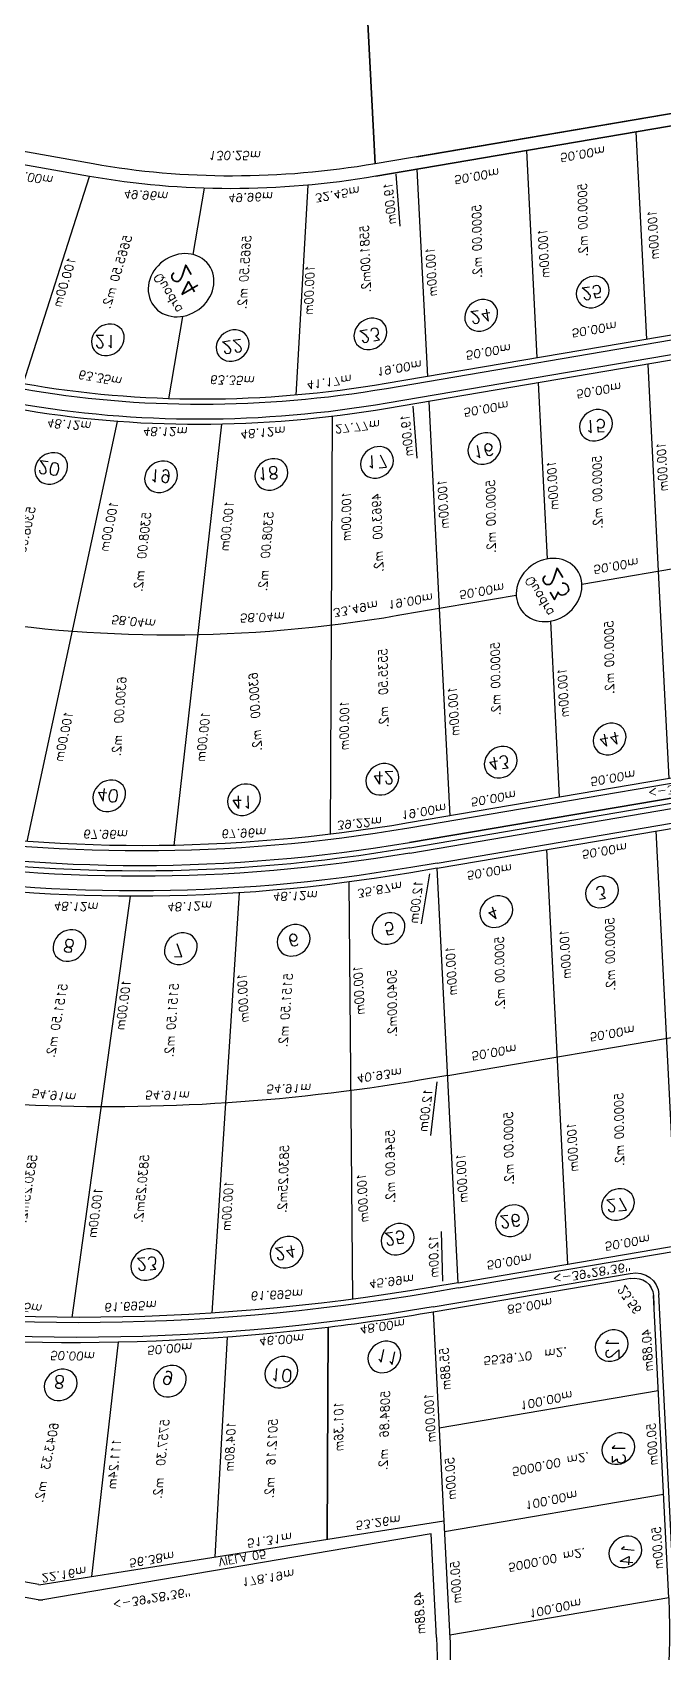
# Model space of a CAD drawing. Extents: x -23785941 to 8798891, y -8418521 to 21897894.
# Drawn here: x -2790698 to -2714772, y 4787501 to 4982479 of the extents above; entities that cross this region are included whole.
import ezdxf
from ezdxf.enums import TextEntityAlignment as Align

# ---------------------------------------------------------------- set-up
doc = ezdxf.new("R2010")
doc.units = 0
doc.header["$MEASUREMENT"] = 0
doc.header["$PDMODE"] = 34
doc.header["$PDSIZE"] = 1
doc.layers.get('0').update_dxf_attribs({"linetype": 'CONTINUOUS'})
for name, color, linetype in [('CALCADA', 3, 'CONTINUOUS'), ('REG60_100', 2, 'CONTINUOUS'), ('RUA', 1, 'CONTINUOUS'), ('VIEWPORT', 7, 'CONTINUOUS')]:
    doc.layers.add(name, color=color, linetype=linetype)
doc.styles.add('1_5MM', font='romans.shx', dxfattribs={"height": 6})
doc.styles.add('1MM', font='romans.shx', dxfattribs={"height": 4})
doc.styles.add('2MM', font='romans.shx', dxfattribs={"height": 8})

# ---------------------------------------------------------------- blocks, each defined once
blk = doc.blocks.new('A$C3D774E76')
for p, q in [((-23308.44, -2112.84), (-23032.33, -2343.32)), ((-23026.22, -2338.99), (-23166.95, -2222.36)), ((-23026.22, -2338.99), (-23024.85, -2340.61)), ((-22936.12, -2494.18), (-23024.85, -2340.61)), ((-23032.07, -2343.17), (-22937.63, -2501.98)), ((-23106.26, -2433.8), (-23019.78, -2363.83)), ((-23075.88, -2473.51), (-22991.04, -2412.18)), ((-23282.27, -2553.67), (-23129.94, -2424.07)), ((-23049.86, -2511.46), (-22964.83, -2456.24)), ((-22964.83, -2456.24), (-23049.86, -2511.46)), ((-23049.86, -2511.46), (-22964.86, -2456.25)), ((-23584.29, -2725.91), (-23892.29, -2470.69)), ((-23251.24, -2592.87), (-23090.14, -2474.31)), ((-23024.8, -2552.34), (-22888.63, -2473.67)), ((-22892.83, -2469.16), (-22936.12, -2494.18)), ((-22839.8, -2560.94), (-22889.83, -2474.36)), ((-22933.12, -2499.37), (-22883.09, -2585.96)), ((-22976.41, -2524.39), (-22926.39, -2610.97)), ((-23477.33, -2672.16), (-23335.08, -2531.55)), ((-23223.05, -2634.15), (-23054, -2527.24)), ((-23588.11, -2730.52), (-23816.66, -2541.15)), ((-23588.11, -2730.52), (-23816.66, -2541.15)), ((-23024.8, -2552.34), (-23024.78, -2552.38)), ((-22982.27, -2625.94), (-23024.8, -2552.34)), ((-23029.19, -2568.74), (-23035.21, -2558.34)), ((-23054.9, -2576.05), (-23034.54, -2563.55)), ((-22839.8, -2560.94), (-22966.11, -2633.92)), ((-23029.19, -2568.74), (-23202.36, -2668.79)), ((-23029.19, -2568.74), (-23202.36, -2668.79)), ((-23029.19, -2568.74), (-22929.13, -2741.91)), ((-23445.25, -2708.02), (-23289.77, -2582.21)), ((-23096.64, -2597.23), (-23116.4, -2613.39)), ((-23115.77, -2618.76), (-23121.8, -2608.37)), ((-23004.17, -2612.03), (-23177.34, -2712.08)), ((-23115.77, -2618.76), (-23015.72, -2791.94)), ((-22979.77, -2630.27), (-22982.27, -2625.94)), ((-22966.11, -2633.92), (-22961.78, -2631.42)), ((-23415.52, -2748.96), (-23247.79, -2640.02)), ((-23520.49, -2648.91), (-23584.29, -2725.91)), ((-23184.66, -2648.76), (-23202.38, -2664.7)), ((-23202.36, -2668.79), (-23208.38, -2658.4)), ((-22979.16, -2655.32), (-23152.33, -2755.38)), ((-23220.92, -2665.64), (-23066.08, -2933.64)), ((-23119.58, -2860.03), (-23229.16, -2670.41)), ((-23202.36, -2668.79), (-23102.3, -2841.96)), ((-23219.64, -2686.86), (-23306.22, -2736.89)), ((-23500.28, -2722.32), (-23471.24, -2696.08)), ((-23288.72, -2767.2), (-23315.74, -2720.45)), ((-23194.62, -2730.15), (-23268.22, -2772.68)), ((-23306.22, -2736.89), (-23392.82, -2786.92)), ((-23545.45, -2763.11), (-23522.09, -2742.02)), ((-23515.86, -2800.3), (-23434.82, -2741.71)), ((-23292.75, -2960.1), (-23402.32, -2770.48)), ((-23373.52, -2767.99), (-23395.67, -2780.07)), ((-23303.14, -2966.1), (-23412.71, -2776.48)), ((-23169.61, -2773.45), (-23256.2, -2823.47)), ((-23403.21, -2792.93), (-23489.8, -2842.95)), ((-23294.2, -2787.69), (-23367.8, -2830.21)), ((-23206.16, -2910.07), (-23273.71, -2793.17)), ((-23471.97, -2822.12), (-23494.12, -2834.2)), ((-23389.72, -3016.14), (-23499.3, -2826.52)), ((-23499.3, -2826.52), (-23314.7, -3146.01)), ((-23256.2, -2823.47), (-23342.78, -2873.5)), ((-23504.49, -2829.52), (-23617.79, -2894.98)), ((-23617.79, -2894.98), (-23504.49, -2829.52)), ((-23394.91, -3019.14), (-23504.49, -2829.52)), ((-23378.2, -2836.22), (-23464.78, -2886.25)), ((-23494.99, -2845.96), (-23246.17, -3276.61)), ((-23353.18, -2879.51), (-23439.77, -2929.54))]:
    blk.add_line(p, q)
at = {"color": 100}
for p, q in [((-23066.01, -2933.75), (-23220.92, -2665.64)), ((-23218.75, -2664.39), (-23063.91, -2932.39)), ((-23216.59, -2663.14), (-23061.75, -2931.14))]:
    blk.add_line(p, q, dxfattribs=at)
blk.add_lwpolyline([(-23588.11, -2730.52), (-23816.66, -2541.15), (-23863.62, -2555.01), (-23743.9, -2960.9), (-23648.6, -2992.89, -0.001873), (-23648.31, -2992.98), (-23617.79, -2894.98), (-23504.49, -2829.52, 0.088982)], format="xyb", close=True)
for centre in [(-23106.13, -2402.63), (-23075.21, -2441.93), (-23128.88, -2464.23), (-23045.73, -2483.38), (-23092.47, -2516.37), (-23280.46, -2519.59), (-23021.26, -2523.55), (-23246.13, -2557.86), (-23064.74, -2558.71), (-22871.2, -2557.67), (-23328.93, -2572.33), (-22914.87, -2581.96), (-23216.01, -2599.65), (-23038.24, -2603.64), (-22958.34, -2606.32), (-23287.35, -2618.64), (-23478.01, -2636.83), (-23192.58, -2636.03), (-23013.3, -2645.06), (-23442.02, -2673.25), (-23254.51, -2672.55), (-23167.33, -2678.3), (-23512.97, -2690.06), (-23410.21, -2712.6), (-23226.22, -2718.58), (-23143.9, -2720.49), (-23473.61, -2732.39), (-23383.72, -2752.79), (-23203.25, -2762.8), (-23437.4, -2783.81), (-23357.39, -2794.13), (-23411.99, -2827.49), (-23333.64, -2839.35), (-23388.24, -2872.71)]:
    blk.add_circle(centre, 7.5)
at = {"color": 5}
for centre in [(-23513.21, -2729.93), (-23281.21, -2780.18)]:
    blk.add_circle(centre, 15, dxfattribs=at)
for centre, radius, start, end in [((-23822.21, -3013.12), 920.97, 33.0048, 50.35425), ((-23822.25, -3013.09), 908.97, 30.01869, 50.35425), ((-23002.85, -2278.75), 219.92, 300.01865, 337.22869), ((-23002.85, -2278.75), 225.92, 300.01865, 337.22869), ((-23002.85, -2278.75), 325.92, 300.01865, 337.22869), ((-23002.85, -2278.75), 337.92, 300.01865, 337.22869), ((-23822.25, -3013.09), 808.97, 30.01869, 43.36936), ((-23822.25, -3013.09), 708.97, 30.01869, 50.35425), ((-23822.25, -3013.09), 684.97, 30.01869, 50.35425), ((-23822.25, -3013.09), 584.97, 30.01869, 50.35425), ((-22971.11, -2625.27), 10, 210.01869, 300.01869), ((-23822.25, -3013.09), 484.97, 30.01869, 50.35425), ((-23822.25, -3013.09), 472.97, 30.01869, 50.35425), ((-23822.25, -3013.09), 372.97, 30.01471, 50.35425), ((-23822.25, -3013.09), 366.97, 30.01465, 50.35425), ((-23822.25, -3013.09), 366.97, 30.01465, 50.35425)]:
    blk.add_arc(centre, radius, start, end)
at = {"color": 100}
for radius in [699.47, 694.47, 696.97]:
    blk.add_arc((-23822.23, -3013.07), radius, 30.01869, 50.35423, dxfattribs=at)
for p in [(-23035.21, -2558.34), (-23121.8, -2608.37), (-22982.27, -2625.94), (-22961.78, -2631.42), (-23208.38, -2658.4), (-23218.75, -2664.39), (-23229.16, -2670.41), (-23315.74, -2720.45), (-23588.11, -2730.52), (-23402.32, -2770.48), (-23412.71, -2776.48), (-23499.3, -2826.52), (-23504.48, -2829.54)]:
    blk.add_point(p)
at = {"layer": 'CALCADA'}
for p, q in [((-23026.96, -2553.59), (-22981.94, -2631.52)), ((-23027.02, -2567.48), (-23033.05, -2557.09)), ((-23027.02, -2567.48), (-22926.96, -2740.66)), ((-22838.55, -2563.11), (-22964.86, -2636.09)), ((-23204.52, -2670.05), (-23210.54, -2659.66)), ((-23117.42, -2858.78), (-23226.99, -2669.16)), ((-23204.52, -2670.04), (-23104.47, -2843.21)), ((-23294.91, -2961.35), (-23404.49, -2771.73)), ((-23300.97, -2964.85), (-23410.55, -2775.23))]:
    blk.add_line(p, q, dxfattribs=at)
for centre, radius, start, end in [((-23822.25, -3013.09), 918.47, 30.01869, 50.35425), ((-23822.25, -3013.09), 911.47, 30.01869, 50.35425), ((-23002.85, -2278.75), 328.42, 300.01865, 337.22869), ((-23002.85, -2278.75), 335.42, 300.01865, 337.22869), ((-23822.25, -3013.09), 706.47, 30.01869, 50.35425), ((-23822.25, -3013.09), 687.47, 30.01869, 50.35425), ((-22971.11, -2625.27), 12.5, 210.01869, 300.01869), ((-23822.25, -3013.09), 482.47, 30.01869, 50.35425), ((-23822.25, -3013.09), 475.47, 30.01869, 50.35425)]:
    blk.add_arc(centre, radius, start, end, dxfattribs=at)
at = {"layer": 'REG60_100'}
blk.add_arc((-23822.23, -3013.09), 920.97, 30.01869, 33.00198, dxfattribs=at)
at = {"layer": 'VIEWPORT'}
blk.add_point((-23024.8, -2552.34), dxfattribs=at)
at = {"style": '1MM'}
blk.add_text('12.00m', height=4, rotation=32.39839, dxfattribs=at).set_placement((-23047.35, -2567.06), align=Align.MIDDLE)
at = {"color": 1, "style": '1MM'}
for s, rotation, p in [('<-39%%d28\'36"', 300.45853, (-22993.38, -2618.39)), ('<-39%%d28\'36" ', 300.39386, (-23160.04, -2778.95))]:
    blk.add_text(s, height=4, rotation=rotation, dxfattribs=at).set_placement(p, align=Align.MIDDLE)
at = {"attachment_point": 1}
for s, insert, char_height, width, rotation, style in [('8', (-23107.09, -2399.24), 6, 4.927, 316.01626, '1_5MM'), ('VIELA 05', (-22986.02, -2411.39), 4, 603.212, 299.80678, '1MM'), ('9', (-23077.21, -2438.34), 6, 7.631, 325.76566, '1_5MM'), ('10', (-23045.75, -2477.18), 6, 2.438, 315.21315, '1_5MM'), ('8', (-23280.42, -2515.52), 6, 0.597, 322.5831, '1_5MM'), ('11', (-23022.36, -2519.24), 6, 3.251, 321.99165, '1_5MM'), ('7', (-23245.39, -2553.01), 6, 2.388, 312.95219, '1_5MM'), ('14', (-22875.84, -2558.83), 6, 5.683, 38.77111, '1_5MM'), ('40', (-23331, -2566.56), 6, 23, 316.68126, '1_5MM'), ('13', (-22919.37, -2581.48), 6, 3.552, 32.59977, '1_5MM'), ('12', (-22963.62, -2606.47), 6, 7.103, 32.59796, '1_5MM'), ('41', (-23287.4, -2612), 6, 33, 309.45062, '1_5MM'), ('20', (-23480.46, -2630.69), 6, 25, 319.19, '1_5MM'), ('5', (-23190.48, -2633.15), 6, 8.086, 297.43349, '1_5MM'), ('19', (-23443.49, -2667.73), 6, 23, 312.95228, '1_5MM'), ('4', (-23165.48, -2673.6), 6, 7.412, 289.62328, '1_5MM'), ('21', (-23513.7, -2683.28), 6, 12.803, 309.77409, '1_5MM'), ('43', (-23226.22, -2712.38), 6, 33, 301.1545, '1_5MM'), ('3', (-23142.17, -2716.71), 6, 9.434, 297.88901, '1_5MM'), ('44', (-23202.54, -2757.26), 6, 30, 297.86089, '1_5MM'), ('23', (-23436.51, -2777.97), 6, 23, 298.92107, '1_5MM'), ('24', (-23411.38, -2821.76), 6, 23, 300.23264, '1_5MM')]:
    blk.add_mtext(s, dxfattribs=dict(at, insert=insert, char_height=char_height, width=width, rotation=rotation, style=style))
at = {"char_height": 6, "attachment_point": 1, "style": '1_5MM'}
for s, insert, rotation in [('23', (-23129.53, -2458.92), 305.83067), ('24', (-23092.34, -2510.43), 300.42828), ('25', (-23065.79, -2552.75), 301.82769), ('6', (-23214.56, -2596.39), 299.64457), ('26', (-23038.52, -2597.6), 302.65169), ('27', (-23013.48, -2639.14), 303.49408), ('42', (-23255.34, -2667.97), 309.4504), ('18', (-23411.89, -2706.31), 305.83063), ('22', (-23473.07, -2726.68), 301.95285), ('17', (-23384.35, -2747.62), 306.78498), ('16', (-23356.23, -2787.88), 298.09882), ('15', (-23333.64, -2833.53), 306.40907), ('25', (-23387.85, -2867), 299.71715)]:
    blk.add_mtext(s, dxfattribs=dict(at, insert=insert, rotation=rotation))
at = {"color": 1, "char_height": 4, "attachment_point": 1, "rotation": 5.03393, "style": '1MM'}
for insert in [(-23524.95, -2722.15), (-23292.63, -2774.04)]:
    blk.add_mtext('Quadra', dxfattribs=dict(at, insert=insert))
at = {"color": 1, "char_height": 8, "width": 20.682, "attachment_point": 1, "rotation": 5.03393, "style": '2MM'}
for s, insert in [('24', (-23522.08, -2728.93)), ('23', (-23289.76, -2780.82))]:
    blk.add_mtext(s, dxfattribs=dict(at, insert=insert))
at = {"layer": 'REG60_100', "style": '1MM'}
for s, rotation, p in [('22.16m', 300.01861, (-23028.64, -2354.77)), ('56.38m', 300.01861, (-23008.67, -2389.49)), ('111.24m', 38.97758, (-23058.62, -2401.02)), ('61.695m', 316.45202, (-23150.79, -2407.58)), ('50.00m', 311.51268, (-23114.11, -2414.47)), ('51.31m', 301.27436, (-22981.44, -2435.93)), ('61.695m', 307.47106, (-23116.94, -2447.73)), ('104.80m', 35.71619, (-23031.19, -2446.3)), ('50.00m', 305.3745, (-23088.17, -2450.54)), ('100.00m', 40.39111, (-23165.44, -2459.52)), ('54.91m', 316.45202, (-23224.51, -2475.41)), ('53.26m', 301.83876, (-22956.3, -2478.63)), ('46.00m', 306.34675, (-23058.57, -2492.1)), ('101.36m', 32.85091, (-23007.08, -2489.62)), ('50.00m', 30.01869, (-22909.48, -2490.33)), ('61.695m', 307.47106, (-23078.07, -2502.06)), ('100.00m', 36.35028, (-23128.94, -2507.73)), ('54.91m', 311.25271, (-23190.85, -2515.37)), ('50.00m', 30.01869, (-22952.77, -2515.34)), ('100.00m', 297.53972, (-22869.22, -2518.55)), ('100.00m', 40.39119, (-23240.79, -2523.24)), ('100.00m', 30.01869, (-22983.48, -2523.9)), ('48.12m', 311.68506, (-23293.98, -2532.2)), ('48.00m', 301.51202, (-23034, -2530.93)), ('45.99m', 303.04115, (-23049.41, -2545.78)), ('55.88m', 30.01869, (-22998.61, -2541.83)), ('100.00m', 297.53972, (-22913.96, -2545.22)), ('67.96m', 310.64643, (-23314.4, -2561.29)), ('54.91m', 309.04801, (-23157.56, -2559.75)), ('100.00m', 30.01869, (-23091.97, -2557.26)), ('100.00m', 297.53972, (-22955.56, -2569.34)), ('100.00m', 44.66675, (-23366.62, -2571.97)), ('48.12m', 308.10526, (-23260.38, -2572.13)), ('100.00m', 30.01869, (-23208.03, -2567.08)), ('50.00m', 30.01869, (-22863.45, -2569.99)), ('85.00m', 300.01869, (-22998.51, -2587.98)), ('40.93m', 301.16425, (-23136.01, -2594.96)), ('50.00m', 300.01869, (-23022.45, -2592.27)), ('12.00m', 40.12621, (-23108.63, -2602.12)), ('100.00m', 30.01869, (-23070.48, -2597.21)), ('50.00m', 30.01869, (-22906.74, -2595)), ('67.96m', 308.11313, (-23273.78, -2610.15)), ('48.12m', 308.10526, (-23233.18, -2611.92)), ('100.00m', 30.01869, (-23176.81, -2609.77)), ('100.00m', 38.97925, (-23325.13, -2620.83)), ('40.88m', 30.01869, (-22946.08, -2617.73)), ('58.04m', 316.34014, (-23391.65, -2626.19)), ('23.56', 1.04322, (-22971.54, -2624.5)), ('50.00m', 300.01869, (-22995, -2638.66)), ('100.00m', 44.66675, (-23437.75, -2642.28)), ('35.87m', 299.37227, (-23210.75, -2643.17)), ('50.00m', 300.01869, (-23111.21, -2641.2)), ('100.00m', 30.01869, (-23050.14, -2644.13)), ('39.22m', 304.6381, (-23243.45, -2653.31)), ('100.00m', 30.01869, (-23157.07, -2647.24)), ('48.12m', 314.33289, (-23490.12, -2654.65)), ('12.00m', 39.52181, (-23195.36, -2652.77)), ('58.04m', 308.14672, (-23355.18, -2672.57)), ('100.00m', 33.29175, (-23287.71, -2673.3)), ('63.35m', 320.24739, (-23499.71, -2677.58)), ('19.00m', 300.0223, (-23229.07, -2678.89)), ('48.12m', 309.89095, (-23458.8, -2686.59)), ('100.00m', 38.97925, (-23402.87, -2683.74)), ('50.00m', 300.01869, (-23185.28, -2686.36)), ('50.00m', 300.01869, (-23083.77, -2687.59)), ('100.00m', 50.35425, (-23549.3, -2689.96)), ('100.00m', 30.01869, (-23129.96, -2691.61)), ('50.00m', 318.37675, (-23600.95, -2705.36)), ('33.49m', 298.79038, (-23330.98, -2707.49)), ('50.00m', 300.01869, (-23213.65, -2706.77)), ('63.35m', 311.52406, (-23459.63, -2723.51)), ('48.12m', 304.74043, (-23429.42, -2720.7)), ('100.00m', 30.01869, (-23260.93, -2715.34)), ('100.00m', 33.29175, (-23371.31, -2728.2)), ('19.00m', 300.0223, (-23317.74, -2728.78)), ('50.00m', 300.01869, (-23159.54, -2732.19)), ('49.96m', 313.57363, (-23559.71, -2741.09)), ('41.17m', 301.52775, (-23430.12, -2757)), ('27.77m', 303.50388, (-23403.67, -2755.37)), ('50.00m', 300.01869, (-23300.56, -2756.39)), ('50.00m', 300.01869, (-23186.4, -2754.02)), ('100.00m', 30.01869, (-23235.92, -2758.63)), ('19.00m', 27.90342, (-23385.93, -2770.41)), ('100.00m', 30.01869, (-23347.52, -2765.37)), ('49.96m', 307.42486, (-23527.85, -2777.35)), ('100.00m', 34.99202, (-23473.44, -2773.8)), ('130.25m', 310.18333, (-23549.35, -2782.61)), ('19.00m', 300.0223, (-23414.93, -2785.27)), ('32.45m', 299.48871, (-23503.32, -2808.51)), ('50.00m', 300.01869, (-23372.73, -2805.2)), ('50.00m', 300.01869, (-23270.89, -2810.08)), ('100.00m', 30.01869, (-23322.5, -2808.66)), ('50.00m', 300.01869, (-23395.08, -2820.79)), ('19.00m', 27.90342, (-23484.38, -2824.54)), ('100.00m', 30.01869, (-23444.51, -2821.41)), ('50.00m', 300.01869, (-23346.67, -2849.53)), ('100.00m', 30.01869, (-23297.49, -2851.95)), ('50.00m', 300.01869, (-23469.2, -2862.19)), ('50.00m', 300.01869, (-23372.54, -2863.71)), ('100.00m', 30.01869, (-23418.58, -2865.66)), ('50.00m', 300.01869, (-23446.67, -2905.11)), ('100.00m', 30.01869, (-23393.56, -2908.95))]:
    blk.add_text(s, height=4, rotation=rotation, dxfattribs=at).set_placement(p, align=Align.MIDDLE)
for s, rotation, p in [('6043.33  m2.', 44.01291, (-23076.7, -2379.69)), ('5757.30  m2.', 38.31439, (-23044.3, -2421.07)), ('5830.25m2.', 42.04976, (-23192.71, -2443.99)), (' 5012.16  m2.', 35.78273, (-23013.06, -2460.72)), ('5830.25m2.', 38.23203, (-23159.01, -2484.24)), ('5151.50 m2.', 42.73379, (-23251.68, -2497.85)), (' 5084.86  m2.', 34.61808, (-22990.81, -2507.7)), ('5000.00 m2.', 297.95063, (-22894.14, -2529.39)), ('5830.25m2.', 34.92705, (-23120.87, -2536.62)), ('5151.50 m2.', 37.01784, (-23217.97, -2538.52)), ('5000.00 m2.', 297.95063, (-22931.61, -2555.53)), ('5539.70  m2.', 303.44018, (-22982.47, -2574.79)), ('5546.00 m2.', 32.59915, (-23094.39, -2577.58)), ('5151.50 m2.', 37.01784, (-23188.13, -2581.15)), (' 6300.00  m2.', 36.89336, (-23356.99, -2599.65)), ('5308.00  m2.', 45.0245, (-23452.75, -2608.73)), ('5040.00m2.', 32.59915, (-23159.44, -2620.46)), ('5000.00 m2.', 32.20035, (-23066.45, -2623.85)), ('5308.00  m2.', 39.03051, (-23415.14, -2649.5)), (' 6300.00  m2.', 29.76602, (-23318.89, -2648.77)), ('5000.00 m2.', 32.20035, (-23139.69, -2666.11)), ('5000.00 m2.', 32.20035, (-23041.24, -2667.53)), ('5308.00  m2.', 37.39028, (-23378.75, -2693.08)), ('5535.50  m2.', 32.17436, (-23289.05, -2699.11)), ('5665.50 m2.', 49.6515, (-23535.1, -2712.81)), ('5000.00 m2.', 32.20035, (-23114.47, -2709.8)), ('4963.00  m2.', 30.9854, (-23353.37, -2737.41)), ('5000.00 m2.', 32.20035, (-23259.45, -2740.94)), ('5665.50 m2.', 36.64493, (-23497.55, -2757.95)), ('5000.00 m2.', 32.20035, (-23326.19, -2781.4)), ('5000.00 m2.', 32.20035, (-23234.3, -2786.43)), ('5581.00m2.', 31.20019, (-23467.29, -2804.05)), ('5000.00 m2.', 32.20035, (-23304.34, -2825.05)), ('5000.00 m2.', 32.20035, (-23441.11, -2847.79)), ('5000.00 m2.', 32.20035, (-23418.32, -2890.48))]:
    blk.add_text(s, height=4, rotation=rotation, dxfattribs=at).set_placement(p, align=Align.BOTTOM_CENTER)
at = {"layer": 'RUA', "style": '1MM'}
for s, rotation, p in [('<-39%%d28\'36"', 300.01869, (-22992.99, -2379.42)), ('178.19m', 300.01861, (-22966.65, -2425.63)), ('49.88m  ', 30.02361, (-22905.53, -2468.32))]:
    blk.add_text(s, height=4, rotation=rotation, dxfattribs=at).set_placement(p, align=Align.MIDDLE)

msp = doc.modelspace()

# ---------------------------------------------------------------- block references
at = {"linetype": 'Continuous', "xscale": 240.4782668173248, "yscale": -275.6364145158877, "zscale": 240.4782668173248, "rotation": 306.4169145854838}
msp.add_blockref('A$C3D774E76', (-21555, -44868), dxfattribs=at)

doc.saveas('drawing.dxf')
